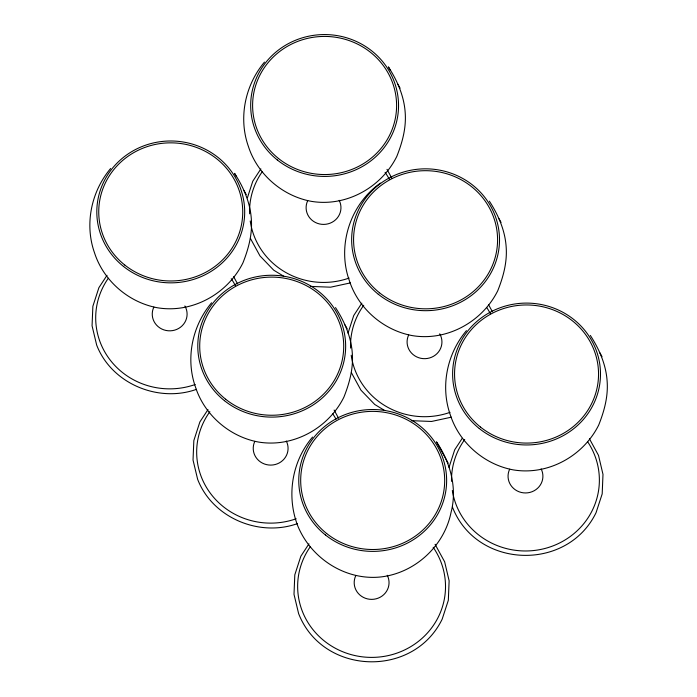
<?xml version="1.0" encoding="UTF-8"?>
<svg xmlns="http://www.w3.org/2000/svg" width="697" height="697" viewBox="0 0 697 697"><rect width="100%" height="100%" fill="white"/><g stroke="black" fill="none" stroke-linecap="round" stroke-linejoin="round"><path stroke-width="1.05" d="M247.4 197.809L252.767 181.255L260.87 168.901M348.038 333.114L353.736 315.523L361.848 303.169M449.007 467.382L454.705 449.8L462.242 438.308M110.614 168.517C91.202 191.588 84.389 224.277 94.531 252.854C103.522 280.804 128.64 302.507 157.522 307.778C192.154 313.554 227.483 294.012 242.931 262.874C248.515 248.759 252.48 234.314 251.329 218.997C250.188 202.365 243.462 187.188 234.54 173.326L236.44 176.733M107.007 275.324L98.896 287.678L92.867 306.305L92.065 325.787L96.665 345.067C111.537 383.559 158.123 403.058 196.51 389.335M264.477 62.094C245.065 85.165 238.252 117.854 248.393 146.431C257.385 174.381 282.503 196.084 311.385 201.355C346.017 207.131 381.346 187.589 396.793 156.45C402.378 142.336 406.342 127.891 405.192 112.574C404.051 95.942 397.325 80.765 388.403 66.903L390.303 70.31M211.592 302.786C192.18 325.856 185.358 358.546 195.508 387.131C204.5 415.072 229.618 436.775 258.491 442.046C293.123 447.831 328.453 428.28 343.9 397.142C349.485 383.028 353.449 368.591 352.299 353.266C351.157 336.642 344.44 321.456 335.51 307.595M207.985 409.592L199.873 421.946L193.836 440.574L193.034 460.064L197.643 479.336C212.515 517.827 259.092 537.326 297.48 523.604M312.561 437.063C291.86 461.318 286.301 496.02 297.697 525.704C310.749 557.853 344.449 580.183 379.421 577.09C414.114 573.831 444.259 546.509 451.046 512.356C457.476 488.074 450.332 462.25 436.479 441.863L448.171 463.13M308.954 543.86L300.843 556.223L294.805 574.842L294.003 594.332L298.612 613.604C322.659 675.21 413.304 678.503 442.168 619.171L448.328 600.317L449.129 580.828L444.642 561.799L435.076 544.313M466.424 330.639C447.012 353.701 440.19 386.391 450.34 414.976C459.332 442.917 484.45 464.62 513.332 469.891C547.964 475.676 583.293 456.126 598.732 424.987C604.316 410.873 608.281 396.436 607.131 381.111C605.989 364.487 599.272 349.302 590.342 335.44M380.44 183.093C350.112 204.36 336.773 245.814 349.371 280.708C358.363 308.649 383.481 330.352 412.354 335.623C446.995 341.408 482.315 321.857 497.763 290.719C503.347 276.604 507.311 262.168 506.161 246.843C505.02 230.219 498.303 215.033 489.372 201.172M350.373 282.912L330.578 287.19L310.296 286.397M451.342 417.181L431.548 421.458L411.265 420.674M283.688 276.221L273.747 270.201L259.972 255.886L250.406 238.4M384.657 410.489L374.725 404.469L360.95 390.154L351.375 372.668M599.838 352.778L602.034 356.707M498.869 218.51L501.056 222.439M397.9 84.232L400.087 88.171M345.006 324.933L347.193 328.862M244.037 190.656L246.224 194.594M589.435 438.796L598.505 455.376L602.992 474.404L602.191 493.894L596.031 512.748C567.166 572.08 476.521 568.787 452.475 507.181M488.466 304.528L492.439 311.786M386.992 169.345L391.967 178.423M334.107 410.045L338.576 418.209M233.626 276.683L237.607 283.94M195.204 384.5A73.934 70.928 0.6 0 1 111.485 361.691A73.934 70.928 0.6 0 1 108.296 278.269M231.23 278.748A73.934 70.928 0.6 0 1 235.569 285.892M184.879 305.957A17.425 16.719 0.6 0 1 170.356 330.822A17.425 16.719 0.6 0 1 153.845 307.098M296.181 518.768A73.934 70.928 0.6 0 1 212.132 495.55A73.934 70.928 0.6 0 1 209.875 411.683M332.791 413.879A73.934 70.928 0.6 0 1 336.05 419.237M286.284 441.009A17.425 16.719 0.6 0 1 270.872 465.099A17.425 16.719 0.6 0 1 254.823 441.367M433.177 547.284A73.934 70.928 0.6 0 1 420.16 639.977A73.934 70.928 0.6 0 1 322.65 639.602A73.934 70.928 0.6 0 1 310.243 546.814M387.253 575.278A17.425 16.719 0.6 0 1 371.841 599.376A17.425 16.719 0.6 0 1 355.792 575.635M349.066 278.077A73.934 70.928 0.6 0 1 250.232 220.966M249.604 213.813A73.934 70.928 0.6 0 1 262.159 171.845M385.092 172.325A73.934 70.928 0.6 0 1 389.431 179.469M339.169 200.318A17.425 16.719 0.6 0 1 323.757 224.408A17.425 16.719 0.6 0 1 307.708 200.675M450.044 412.345A73.934 70.928 0.6 0 1 351.201 355.235M350.574 348.082A73.934 70.928 0.6 0 1 363.738 305.26M486.654 307.455A73.934 70.928 0.6 0 1 490.409 313.737M439.72 333.802A17.425 16.719 0.6 0 1 425.187 358.667A17.425 16.719 0.6 0 1 408.686 334.943M587.623 441.724A73.934 70.928 0.6 0 1 551.519 546.439A73.934 70.928 0.6 0 1 452.327 490.531M451.517 481.322A73.934 70.928 0.6 0 1 464.716 439.537M541.116 468.854A17.425 16.719 0.6 0 1 525.704 492.953A17.425 16.719 0.6 0 1 509.655 469.212M124.693 264.965A72 69.064 0.6 0 0 241.693 223.685A72 69.064 0.6 0 0 145.847 147.084A72 69.064 0.6 0 0 124.693 264.965M123.447 266.393A73.934 70.928 0.6 0 0 243.61 223.998A73.934 70.928 0.6 0 0 145.176 145.342A73.934 70.928 0.6 0 0 123.447 266.393M225.662 399.233A72 69.064 0.6 0 0 342.671 357.953A72 69.064 0.6 0 0 246.816 281.353A72 69.064 0.6 0 0 225.662 399.233M224.425 400.662A73.934 70.928 0.6 0 0 344.579 358.275A73.934 70.928 0.6 0 0 246.146 279.61A73.934 70.928 0.6 0 0 224.425 400.662M326.64 533.501A72 69.064 0.6 0 0 443.64 492.221A72 69.064 0.6 0 0 347.786 415.621A72 69.064 0.6 0 0 326.64 533.501M325.394 534.93A73.934 70.928 0.6 0 0 445.557 492.544A73.934 70.928 0.6 0 0 347.115 413.879A73.934 70.928 0.6 0 0 325.394 534.93M278.556 158.541A72 69.064 0.6 0 0 395.556 117.262A72 69.064 0.6 0 0 299.71 40.661A72 69.064 0.6 0 0 278.556 158.541M277.31 159.97A73.934 70.928 0.6 0 0 397.473 117.584A73.934 70.928 0.6 0 0 299.039 38.919A73.934 70.928 0.6 0 0 277.31 159.97M379.525 292.81A72 69.064 0.6 0 0 496.534 251.53A72 69.064 0.6 0 0 400.679 174.93A72 69.064 0.6 0 0 379.525 292.81M378.288 294.239A73.934 70.928 0.6 0 0 498.442 251.852A73.934 70.928 0.6 0 0 400.008 173.187A73.934 70.928 0.6 0 0 378.288 294.239M480.503 427.078A72 69.064 0.6 0 0 597.503 385.798A72 69.064 0.6 0 0 501.648 309.207A72 69.064 0.6 0 0 480.503 427.078M479.257 428.507A73.934 70.928 0.6 0 0 599.42 386.121A73.934 70.928 0.6 0 0 500.977 307.455A73.934 70.928 0.6 0 0 479.257 428.507"/></g></svg>
